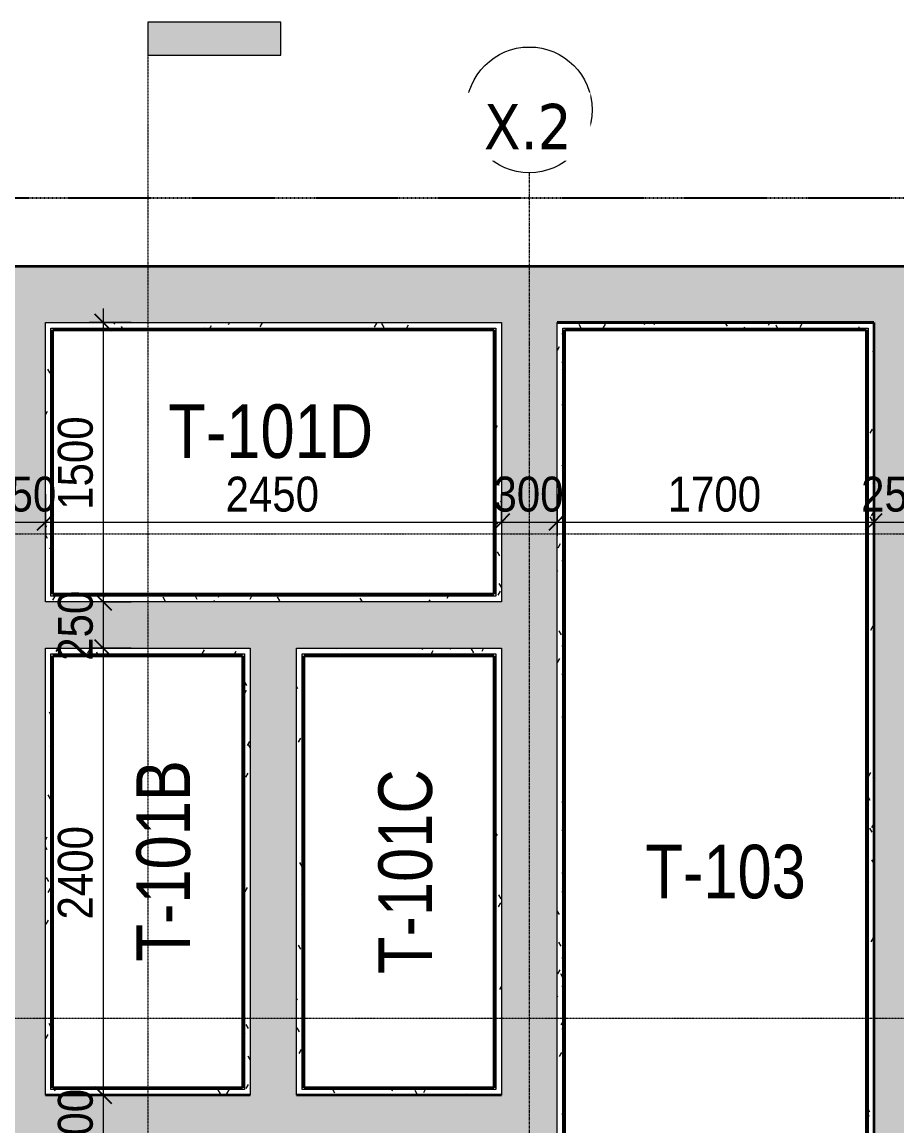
# Model space of a CAD drawing. Header units: millimetres. Extents: x 83532 to 228915, y -7302 to 22802.
# Drawn here: x 88008 to 92708, y 16471 to 22400 of the extents above; entities that cross this region are included whole.
import ezdxf

# ---------------------------------------------------------------- set-up
doc = ezdxf.new("R2010")
doc.units = ezdxf.units.MM
for name, pattern in [('Dash - Tight', [4.5, 3, -1.5]), ('Dash Dot 3_16_', [7.9375, 4.7625, -1.5875, 0, -1.5875]), ('Grid Line', [22.225, 12.7, -3.175, 3.175, -3.175]), ('Hidden', [7.14375, 4.7625, -2.38125])]:
    doc.linetypes.add(name, pattern=pattern)
for name, color, linetype, lineweight in [('0-1', 7, 'Continuous', 5), ('A-ANNO-DIMS', 211, 'Continuous', 9), ('A-ANNO-DIMS-75', 211, 'Continuous', 9), ('A-DETL-GENF-1', 9, 'Continuous', 18), ('A-DETL-GENF-2', 92, 'Dash - Tight', 18), ('A-DETL-GENF-3', 92, 'Hidden', 25), ('A-DETL-MEDM', 33, 'Continuous', 35), ('A-DETL-THIN', 151, 'Continuous', 18), ('A-WALL', 113, 'Continuous', 18), ('A-WALL-PATT-1', 111, 'Continuous', 18), ('G-ANNO-SYMB', 111, 'Continuous', 9), ('G-ANNO-SYMB-1', 111, 'Dash Dot 3_16_', 18), ('G-IMPT-1', 7, 'Continuous', 18), ('I-WALL-1', 2, 'Continuous', 35), ('L-SITE-WALL-1', 31, 'Continuous', 35), ('M-EQPM', 50, 'Continuous', 18), ('S-GRID-1', 1, 'Grid Line', 9), ('S-GRID-IDEN', 1, 'Continuous', 9)]:
    doc.layers.add(name, color=color, linetype=linetype, lineweight=lineweight)
doc.styles.add('Tahoma_B', font='tahomabd.ttf', dxfattribs={"height": 243.75})
doc.styles.add('UTM Avo', font='', dxfattribs={"width": 0.9, "height": 187.5})
doc.styles.add('VNI-Helve-Condense', font='', dxfattribs={"height": 288})
doc.styles.get('UTM Avo').set_extended_font_data('UTM Avo')
doc.styles.get('VNI-Helve-Condense').set_extended_font_data('VNI-Helve-Condense')
doc.dimstyles.new('1_Dim_chi_tiet_2_5', dxfattribs={"dimscale": 304.8, "dimtxt": 187.368928, "dimasz": 0.295276, "dimexe": 0.246063, "dimexo": 0.0625, "dimgap": 0.024606, "dimtad": 1, "dimdec": 0, "dimrnd": 5, "dimzin": 0, "dimdsep": 46, "dimtxsty": 'UTM Avo', "dimblk1": 'OBLIQUE', "dimblk2": 'OBLIQUE', "dimsah": 1, "dimcen": 0.09, "dimdle": 0.246063, "dimazin": 0, "dimtfac": 1, "dimtdec": 4, "dimtix": 1, "dimtmove": 0, "dimatfit": 3, "dimfxl": 0.492126, "dimfxlon": 1, "dimtvp": 1, "dimtolj": 1, "dimtzin": 0, "dimarcsym": 2})
pattern_1 = [(0, (0, 0), (304.8, 76.2), [25.146, -203.454, 25.146, -203.454, -1219.2]), (0, (0, 0), (304.8, 76.2), [-457.2, 25.146, -432.054, 25.146, -203.454, -533.4]), (0, (0, 0), (304.8, 76.2), [-1143, 25.146, -127.254, 25.146, -355.854]), (120, (114.3, 38.1), (-218.391136, 225.864543), [25.146, -203.454, 25.146, -203.454, -1219.2]), (120, (114.3, 38.1), (-218.391136, 225.864543), [-457.2, 25.146, -432.054, 25.146, -203.454, -533.4]), (120, (114.3, 38.1), (-218.391136, 225.864543), [-1143, 25.146, -127.254, 25.146, -355.854]), (240, (152.4, 190.5), (-86.408864, -302.064543), [25.146, -203.454, 25.146, -203.454, -1219.2]), (240, (152.4, 190.5), (-86.408864, -302.064543), [-457.2, 25.146, -432.054, 25.146, -203.454, -533.4]), (240, (152.4, 190.5), (-86.408864, -302.064543), [-1143, 25.146, -127.254, 25.146, -355.854])]
pattern_2 = [(63.435, (1790.26, 104.33), (-0.0014, 1524.001), [532.463, -2875.304]), (63.435, (266.26, 104.33), (-0.0014, 1524.001), [532.463, -2875.304]), (63.435, (2519.8, 398.8), (-0.0014, 1524.001), [532.463, -2875.304]), (63.435, (995.8, 398.8), (-0.0014, 1524.001), [532.463, -2875.304]), (63.435, (2409.4, 294.83), (-0.0014, 1524.001), [532.463, -2875.304]), (63.435, (885.4, 294.83), (-0.0014, 1524.001), [532.463, -2875.304]), (63.435, (2296.8, 890.1), (-0.0014, 1524.001), [258.802, -3148.965]), (63.435, (772.8, 890.1), (-0.0014, 1524.001), [258.802, -3148.965]), (63.435, (2223.2, 797.95), (-0.0014, 1524.001), [532.463, -2875.304]), (63.435, (699.2, 797.95), (-0.0014, 1524.001), [532.463, -2875.304]), (63.435, (2236.2, 864.1), (-0.0014, 1524.001), [532.463, -2875.304]), (63.435, (712.2, 864.1), (-0.0014, 1524.001), [532.463, -2875.304]), (63.435, (1621.35, 573.94), (-0.0014, 1524.001), [532.463, -2875.304]), (63.435, (97.35, 573.94), (-0.0014, 1524.001), [532.463, -2875.304]), (63.435, (1634.34, 651.9), (-0.0014, 1524.001), [532.463, -2875.304]), (63.435, (110.34, 651.9), (-0.0014, 1524.001), [532.463, -2875.304]), (63.435, (1637.84, 708.1), (-0.0014, 1524.001), [532.463, -2875.304]), (63.435, (113.84, 708.1), (-0.0014, 1524.001), [532.463, -2875.304])]

# ---------------------------------------------------------------- blocks, each defined once
blk = doc.blocks.new('NCV_TKTC_KET CAU_rvt-1-TKCS_BỂ XLNT - MẶT BẰNG ĐÁY BỂ')
at = {"layer": 'A-WALL-PATT-1'}
h = blk.add_hatch(color=256, dxfattribs=at)
h.paths.add_polyline_path([(101032.6, 20786.9), (101032.6, 20787.2), (101032.3, 20786.9)])
h.paths.add_polyline_path([(97757.6, 20786.9), (97757.6, 20787.2), (95970.4, 20786.9)])
h.paths.add_polyline_path([(94507.6, 20786.9), (94507.6, 20787.2), (93867.2, 20786.9)])
h.paths.add_polyline_path([(92582.6, 20786.9), (92582.6, 20787.2), (91764.1, 20786.9)])
at = {"layer": 'L-SITE-WALL-1'}
for p, q in [((90882.6, 20786.9), (92582.6, 20786.9)), ((89232.6, 16636.9), (88132.6, 16636.9)), ((90582.6, 16636.9), (89482.6, 16636.9))]:
    blk.add_line(p, q, dxfattribs=at)
blk = doc.blocks.new('TKTC_BE NGAM TANG HAM_260130 - TKTC_XREF_260130_MB BE NGAM TANG HAM_dwg-4017279-TKCS_BỂ XLNT - MẶT BẰNG ĐÁY BỂ')
at = {"layer": 'G-IMPT-1', "char_height": 288, "attachment_point": 2, "line_spacing_factor": 1.081022, "style": 'VNI-Helve-Condense'}
for s, insert, width in [('T-101D', (-113808.2, -144425.1), 1386.494), ('T-103', (-111364.4, -146790.3), 1097.641)]:
    blk.add_mtext(s, dxfattribs=dict(at, insert=insert, width=width))
at = {"layer": 'G-IMPT-1', "char_height": 288, "width": 1357.609, "attachment_point": 2, "rotation": 90, "line_spacing_factor": 1.081022, "style": 'VNI-Helve-Condense'}
for s, insert in [('T-101B', (-114529.8, -146877)), ('T-101C', (-113229.8, -146935))]:
    blk.add_mtext(s, dxfattribs=dict(at, insert=insert))
blk = doc.blocks.new('TKTC_BE NGAM TANG HAM_260130 - TKTC_BE NGAM TANG HAM_260130-2131746-TKCS_BỂ XLNT - MẶT BẰNG ĐÁY BỂ')
blk.add_blockref('TKTC_BE NGAM TANG HAM_260130 - TKTC_XREF_260130_MB BE NGAM TANG HAM_dwg-4017279-TKCS_BỂ XLNT - MẶT BẰNG ĐÁY BỂ', (169499.1, 147535))
blk = doc.blocks.new('BORDER VIEW - BORDER VIEW-3417079-TKCS_BỂ XLNT - MẶT BẰNG ĐÁY BỂ')
at = {"layer": 'A-DETL-GENF-3'}
blk.add_line((150, 6819), (15844.7, 6819), dxfattribs=at)
blk = doc.blocks.new('Section - 3_32_ x 3_8_-4701953-TKCS_BỂ XLNT - MẶT BẰNG ĐÁY BỂ')
at = {"layer": 'G-ANNO-SYMB'}
blk.add_hatch(color=256, dxfattribs=at).paths.add_polyline_path([(0, 9.525), (0, 0), (-2.38125, 0), (-2.38125, 9.525)])
for p, q in [((0, 9.525), (-2.38125, 9.525)), ((-2.38125, 9.525), (-2.38125, 0)), ((0, 0), (0, 9.525)), ((-2.38125, 0), (0, 0))]:
    blk.add_line(p, q, dxfattribs=at)
blk = doc.blocks.new('Grid - M_Grid Head - Circle-353313-TKCS_BỂ XLNT - MẶT BẰNG ĐÁY BỂ')
at = {"layer": 'S-GRID-IDEN'}
blk.add_circle((0, 0), 4.5, dxfattribs=at)
blk = doc.blocks.new('DIMBLOCK12-TKCS_BỂ XLNT - MẶT BẰNG ĐÁY BỂ')
at = {"layer": 'A-ANNO-DIMS-75'}
for p, q in [((87882.6, 19865), (87882.6, 19640)), ((87882.6, 19715), (87882.6, 19865)), ((88132.6, 19865), (88132.6, 19640)), ((88132.6, 19715), (88132.6, 19865)), ((87882.6, 19715), (88132.6, 19715))]:
    blk.add_line(p, q, dxfattribs=at)
at = {"layer": 'A-ANNO-DIMS-75', "lineweight": 25}
for p, q in [((87882.6, 19715), (87927.6, 19760)), ((88132.6, 19715), (88177.6, 19760)), ((87882.6, 19715), (87837.6, 19670)), ((88132.6, 19715), (88087.6, 19670))]:
    blk.add_line(p, q, dxfattribs=at)
at = {"layer": 'A-ANNO-DIMS-75', "color": 0, "insert": (87815, 19958.6), "char_height": 187.5, "width": 462.177, "attachment_point": 1, "line_spacing_factor": 1.110334, "style": 'UTM Avo'}
blk.add_mtext('250', dxfattribs=at)
blk = doc.blocks.new('_Oblique')
at = {"color": 0, "linetype": 'ByBlock', "lineweight": -2}
blk.add_line((-0.5, -0.5), (0.5, 0.5), dxfattribs=at)
blk = doc.blocks.new('DIMBLOCK13-TKCS_BỂ XLNT - MẶT BẰNG ĐÁY BỂ')
at = {"layer": 'A-ANNO-DIMS-75'}
for p, q in [((88132.6, 19865), (88132.6, 19640)), ((88132.6, 19715), (88132.6, 19865)), ((90582.6, 19865), (90582.6, 19640)), ((90582.6, 19715), (90582.6, 19865)), ((88132.6, 19715), (90582.6, 19715))]:
    blk.add_line(p, q, dxfattribs=at)
at = {"layer": 'A-ANNO-DIMS-75', "lineweight": 25}
for p, q in [((88132.6, 19715), (88177.6, 19760)), ((90582.6, 19715), (90627.6, 19760)), ((88132.6, 19715), (88087.6, 19670)), ((90582.6, 19715), (90537.6, 19670))]:
    blk.add_line(p, q, dxfattribs=at)
at = {"layer": 'A-ANNO-DIMS-75', "color": 0, "insert": (89100.8, 19958.6), "char_height": 187.5, "width": 616.236, "attachment_point": 1, "line_spacing_factor": 1.110334, "style": 'UTM Avo'}
blk.add_mtext('2450', dxfattribs=at)
blk = doc.blocks.new('DIMBLOCK14-TKCS_BỂ XLNT - MẶT BẰNG ĐÁY BỂ')
at = {"layer": 'A-ANNO-DIMS-75'}
for p, q in [((90582.6, 19865), (90582.6, 19640)), ((90582.6, 19715), (90582.6, 19865)), ((90882.6, 19865), (90882.6, 19640)), ((90882.6, 19715), (90882.6, 19865)), ((90582.6, 19715), (90882.6, 19715))]:
    blk.add_line(p, q, dxfattribs=at)
at = {"layer": 'A-ANNO-DIMS-75', "lineweight": 25}
for p, q in [((90582.6, 19715), (90627.6, 19760)), ((90882.6, 19715), (90927.6, 19760)), ((90582.6, 19715), (90537.6, 19670)), ((90882.6, 19715), (90837.6, 19670))]:
    blk.add_line(p, q, dxfattribs=at)
at = {"layer": 'A-ANNO-DIMS-75', "color": 0, "insert": (90540, 19958.6), "char_height": 187.5, "width": 462.177, "attachment_point": 1, "line_spacing_factor": 1.110334, "style": 'UTM Avo'}
blk.add_mtext('300', dxfattribs=at)
blk = doc.blocks.new('DIMBLOCK15-TKCS_BỂ XLNT - MẶT BẰNG ĐÁY BỂ')
at = {"layer": 'A-ANNO-DIMS-75'}
for p, q in [((90882.6, 19865), (90882.6, 19640)), ((90882.6, 19715), (90882.6, 19865)), ((92582.6, 19865), (92582.6, 19640)), ((92582.6, 19715), (92582.6, 19865)), ((90882.6, 19715), (92582.6, 19715))]:
    blk.add_line(p, q, dxfattribs=at)
at = {"layer": 'A-ANNO-DIMS-75', "lineweight": 25}
for p, q in [((90882.6, 19715), (90927.6, 19760)), ((92582.6, 19715), (92627.6, 19760)), ((90882.6, 19715), (90837.6, 19670)), ((92582.6, 19715), (92537.6, 19670))]:
    blk.add_line(p, q, dxfattribs=at)
at = {"layer": 'A-ANNO-DIMS-75', "color": 0, "insert": (91475.8, 19958.6), "char_height": 187.5, "width": 616.236, "attachment_point": 1, "line_spacing_factor": 1.110334, "style": 'UTM Avo'}
blk.add_mtext('1700', dxfattribs=at)
blk = doc.blocks.new('DIMBLOCK16-TKCS_BỂ XLNT - MẶT BẰNG ĐÁY BỂ')
at = {"layer": 'A-ANNO-DIMS-75'}
for p, q in [((92582.6, 19865), (92582.6, 19640)), ((92582.6, 19715), (92582.6, 19865)), ((92832.6, 19865), (92832.6, 19640)), ((92832.6, 19715), (92832.6, 19865)), ((92582.6, 19715), (92832.6, 19715))]:
    blk.add_line(p, q, dxfattribs=at)
at = {"layer": 'A-ANNO-DIMS-75', "lineweight": 25}
for p, q in [((92582.6, 19715), (92627.6, 19760)), ((92832.6, 19715), (92877.6, 19760)), ((92582.6, 19715), (92537.6, 19670)), ((92832.6, 19715), (92787.6, 19670))]:
    blk.add_line(p, q, dxfattribs=at)
at = {"layer": 'A-ANNO-DIMS-75', "color": 0, "insert": (92515, 19958.6), "char_height": 187.5, "width": 462.177, "attachment_point": 1, "line_spacing_factor": 1.110334, "style": 'UTM Avo'}
blk.add_mtext('250', dxfattribs=at)
blk = doc.blocks.new('DIMBLOCK40-TKCS_BỂ XLNT - MẶT BẰNG ĐÁY BỂ')
at = {"layer": 'A-ANNO-DIMS-75', "lineweight": 25}
for p, q in [((88443.3, 20787.2), (88398.3, 20832.2)), ((88443.3, 20787.2), (88488.3, 20742.2)), ((88443.3, 19286.9), (88398.3, 19331.9)), ((88443.3, 19286.9), (88488.3, 19241.9))]:
    blk.add_line(p, q, dxfattribs=at)
at = {"layer": 'A-ANNO-DIMS-75'}
for p, q in [((88443.3, 20862.2), (88443.3, 19286.9)), ((88593.3, 20787.2), (88368.3, 20787.2)), ((88443.3, 20787.2), (88593.3, 20787.2)), ((88593.3, 19286.9), (88368.3, 19286.9)), ((88443.3, 19286.9), (88593.3, 19286.9))]:
    blk.add_line(p, q, dxfattribs=at)
at = {"layer": 'A-ANNO-DIMS-75', "color": 0, "insert": (88199.7, 19780.3), "char_height": 187.5, "width": 616.236, "attachment_point": 1, "rotation": 90, "line_spacing_factor": 1.110334, "style": 'UTM Avo'}
blk.add_mtext('1500', dxfattribs=at)
blk = doc.blocks.new('DIMBLOCK41-TKCS_BỂ XLNT - MẶT BẰNG ĐÁY BỂ')
at = {"layer": 'A-ANNO-DIMS-75', "lineweight": 25}
for p, q in [((88443.3, 19286.9), (88398.3, 19331.9)), ((88443.3, 19286.9), (88488.3, 19241.9)), ((88443.3, 19036.9), (88398.3, 19081.9)), ((88443.3, 19036.9), (88488.3, 18991.9))]:
    blk.add_line(p, q, dxfattribs=at)
at = {"layer": 'A-ANNO-DIMS-75'}
for p, q in [((88593.3, 19286.9), (88368.3, 19286.9)), ((88443.3, 19286.9), (88443.3, 19036.9)), ((88443.3, 19286.9), (88593.3, 19286.9)), ((88593.3, 19036.9), (88368.3, 19036.9)), ((88443.3, 19036.9), (88593.3, 19036.9))]:
    blk.add_line(p, q, dxfattribs=at)
at = {"layer": 'A-ANNO-DIMS-75', "color": 0, "insert": (88199.7, 18969.4), "char_height": 187.5, "width": 462.177, "attachment_point": 1, "rotation": 90, "line_spacing_factor": 1.110334, "style": 'UTM Avo'}
blk.add_mtext('250', dxfattribs=at)
blk = doc.blocks.new('DIMBLOCK42-TKCS_BỂ XLNT - MẶT BẰNG ĐÁY BỂ')
at = {"layer": 'A-ANNO-DIMS-75'}
for p, q in [((88593.3, 19036.9), (88368.3, 19036.9)), ((88443.3, 19036.9), (88443.3, 16636.3)), ((88443.3, 19036.9), (88593.3, 19036.9)), ((88593.3, 16636.3), (88368.3, 16636.3)), ((88443.3, 16636.3), (88593.3, 16636.3))]:
    blk.add_line(p, q, dxfattribs=at)
at = {"layer": 'A-ANNO-DIMS-75', "lineweight": 25}
for p, q in [((88443.3, 19036.9), (88398.3, 19081.9)), ((88443.3, 19036.9), (88488.3, 18991.9)), ((88443.3, 16636.3), (88398.3, 16681.3)), ((88443.3, 16636.3), (88488.3, 16591.3))]:
    blk.add_line(p, q, dxfattribs=at)
at = {"layer": 'A-ANNO-DIMS-75', "color": 0, "insert": (88199.7, 17579.9), "char_height": 187.5, "width": 616.236, "attachment_point": 1, "rotation": 90, "line_spacing_factor": 1.110334, "style": 'UTM Avo'}
blk.add_mtext('2400', dxfattribs=at)
blk = doc.blocks.new('DIMBLOCK43-TKCS_BỂ XLNT - MẶT BẰNG ĐÁY BỂ')
at = {"layer": 'A-ANNO-DIMS-75', "lineweight": 25}
for p, q in [((88443.3, 16636.3), (88398.3, 16681.3)), ((88443.3, 16636.3), (88488.3, 16591.3)), ((88443.3, 16336.3), (88398.3, 16381.3)), ((88443.3, 16336.3), (88488.3, 16291.3))]:
    blk.add_line(p, q, dxfattribs=at)
at = {"layer": 'A-ANNO-DIMS-75'}
for p, q in [((88593.3, 16636.3), (88368.3, 16636.3)), ((88443.3, 16636.3), (88443.3, 16336.3)), ((88443.3, 16636.3), (88593.3, 16636.3)), ((88593.3, 16336.3), (88368.3, 16336.3)), ((88443.3, 16336.3), (88593.3, 16336.3))]:
    blk.add_line(p, q, dxfattribs=at)
at = {"layer": 'A-ANNO-DIMS-75', "color": 0, "insert": (88199.7, 16293.7), "char_height": 187.5, "width": 462.177, "attachment_point": 1, "rotation": 90, "line_spacing_factor": 1.110334, "style": 'UTM Avo'}
blk.add_mtext('300', dxfattribs=at)

msp = doc.modelspace()

# ---------------------------------------------------------------- hatches: boundary and pattern name
at = {"layer": 'A-DETL-GENF-1'}
h = msp.add_hatch(dxfattribs=at)
h.set_pattern_fill('FP_3', color=256, style=0, pattern_type=2)
h.set_pattern_definition([(50, (0, 0), (546.5526, -47.8174), [57.15, -628.65]), (355, (0, 0), (-105.7283, 573.17), [45.72, -502.92]), (100.451, (45.55, -4), (440.8275, 525.35), [48.57, -534.27]), (46.184, (0, 152.4), (813.2367, -126.1284), [85.725, -942.975]), (96.636, (67.8, 141.9), (712.2074, 742.2826), [72.855, -801.405]), (351.184, (0, 152.4), (712.215, 742.276), [68.58, -754.38]), (21, (76.2, 114.3), (454.8433, -306.796), [57.15, -628.65]), (326, (76.2, 114.3), (185.4063, 552.5638), [45.72, -502.92]), (71.451, (114.1, 88.73), (640.2512, 245.764), [48.57, -534.27]), (37.5, (0, 0), (9.26637, 253.66504), [5.029, -491.795, 5.029, -505.511, -504.825]), (37.5, (0, 0), (9.26637, 253.66504), [-1007.364, 5.029, -499.796]), (7.5, (0, 0), (200.45944, 300.5414), [5.029, -286.055, 5.029, -480.365, -192.405]), (7.5, (0, 0), (200.45944, 300.5414), [-776.478, 5.029, -187.376]), (327.5, (-169.93, 0), (406.77284, -17.18643), [5.029, -185.471, 5.029, -589.331, -788.67]), (327.5, (-169.93, 0), (406.77284, -17.18643), [-784.86, 5.029, -783.641]), (317.5, (-246.13, 0), (444.3881, 76.2803), [5.029, -242.621, 5.029, -389.687, -560.07]), (317.5, (-246.13, 0), (444.3881, 76.2803), [-642.366, 5.029, -555.041]), (45, (0, 0), (-188.5854, 188.5854), []), (45, (0, 285.75), (-188.5854, 188.5854), [])])
h.paths.add_polyline_path([(89660.9, 14936.9), (101332.6, 14936.9), (101332.6, 21087.2), (86182.6, 21087.2), (86182.6, 14936.9), (87557.8, 14936.9)])
h.paths.add_polyline_path([(89660.9, 15236.9), (86482.6, 15236.9), (86482.6, 16336.3), (90582.6, 16336.3), (90582.6, 15236.9)])
h.paths.add_polyline_path([(94767.6, 15236.9), (94767.6, 20787.2), (97782.6, 20787.2), (97782.6, 15236.9), (95970.4, 15236.9)])
h.paths.add_polyline_path([(90882.6, 15236.9), (90882.6, 20787.2), (92582.6, 20787.2), (92582.6, 15236.9), (91764.1, 15236.9)])
h.paths.add_polyline_path([(92832.6, 15236.9), (92832.6, 20787.2), (94517.6, 20787.2), (94517.6, 15236.9), (93867.2, 15236.9)])
h.paths.add_polyline_path([(98032.6, 15236.9), (98032.6, 17536.9), (99582.6, 17536.9), (99582.6, 15236.9), (98073.5, 15236.9)])
h.paths.add_polyline_path([(99832.6, 15236.9), (99832.6, 17536.9), (101032.6, 17536.9), (101032.6, 15236.9), (100176.6, 15236.9)])
h.paths.add_polyline_path([(89232.6, 16636.3), (88132.6, 16636.3), (88132.6, 19036.9), (89232.6, 19036.9), (89232.6, 17845)])
h.paths.add_polyline_path([(87882.6, 16636.3), (86482.6, 16636.3), (86482.6, 20786.9), (87882.6, 20786.9), (87882.6, 17845)])
h.paths.add_polyline_path([(90582.6, 16636.3), (89482.6, 16636.3), (89482.6, 19036.9), (90582.6, 19036.9), (90582.6, 17845)])
h.paths.add_polyline_path([(98073.5, 17786.9), (98032.6, 17786.9), (98032.6, 20787.2), (101032.6, 20787.2), (101032.6, 17786.9), (100176.6, 17786.9)])
h.paths.add_polyline_path([(90582.6, 19286.9), (88132.6, 19286.9), (88132.6, 20786.9), (90582.6, 20786.9), (90582.6, 19720.1)])
at = {"layer": 'A-WALL-PATT-1'}
h = msp.add_hatch(dxfattribs=at)
h.set_pattern_fill('FP_1', color=256, style=0, pattern_type=2)
h.set_pattern_definition(pattern_1)
h.paths.add_polyline_path([(90552.6, 20756.9), (90552.6, 20786.9), (88132.6, 20786.9), (88132.6, 20756.9), (90542.6, 20756.9)])
h = msp.add_hatch(dxfattribs=at)
h.set_pattern_fill('FP_1', color=256, style=0, pattern_type=2)
h.set_pattern_definition(pattern_1)
h.paths.add_polyline_path([(88162.6, 19286.9), (88162.6, 20756.9), (88132.6, 20756.9), (88132.6, 19286.9)])
h = msp.add_hatch(dxfattribs=at)
h.set_pattern_fill('FP_2', color=256, style=0, pattern_type=2)
h.set_pattern_definition(pattern_2)
h.paths.add_polyline_path([(90542.6, 20746.9), (90542.6, 20756.9), (88162.6, 20756.9), (88162.6, 20746.9), (89660.9, 20746.9)])
h = msp.add_hatch(dxfattribs=at)
h.set_pattern_fill('FP_1', color=256, style=0, pattern_type=2)
h.set_pattern_definition(pattern_1)
h.paths.add_polyline_path([(90582.6, 19316.9), (90582.6, 20786.9), (90552.6, 20786.9), (90552.6, 19316.9), (90560.5, 19316.9)])
h = msp.add_hatch(dxfattribs=at)
h.set_pattern_fill('FP_1', color=256, style=0, pattern_type=2)
h.set_pattern_definition(pattern_1)
h.paths.add_polyline_path([(90912.6, 15236.9), (90912.6, 20786.9), (90882.6, 20786.9), (90882.6, 15236.9)])
h = msp.add_hatch(dxfattribs=at)
h.set_pattern_fill('FP_1', color=256, style=0, pattern_type=2)
h.set_pattern_definition(pattern_1)
h.paths.add_polyline_path([(92552.6, 20756.9), (92582.6, 20756.9), (92582.6, 20786.9), (90912.6, 20786.9), (90912.6, 20756.9), (91764.1, 20756.9)])
h = msp.add_hatch(dxfattribs=at)
h.set_pattern_fill('FP_2', color=256, style=0, pattern_type=2)
h.set_pattern_definition(pattern_2)
h.paths.add_polyline_path([(90912.6, 15266.9), (90922.6, 15266.9), (90922.6, 20756.9), (90912.6, 20756.9), (90912.6, 15970)])
h = msp.add_hatch(dxfattribs=at)
h.set_pattern_fill('FP_2', color=256, style=0, pattern_type=2)
h.set_pattern_definition(pattern_2)
h.paths.add_polyline_path([(92542.6, 20746.9), (92552.6, 20746.9), (92552.6, 20756.9), (90922.6, 20756.9), (90922.6, 20746.9), (91764.1, 20746.9)])
h = msp.add_hatch(dxfattribs=at)
h.set_pattern_fill('FP_1', color=256, style=0, pattern_type=2)
h.set_pattern_definition(pattern_1)
h.paths.add_polyline_path([(92582.6, 15266.9), (92582.6, 20756.9), (92552.6, 20756.9), (92552.6, 15266.9)])
h = msp.add_hatch(dxfattribs=at)
h.set_pattern_fill('FP_2', color=256, style=0, pattern_type=2)
h.set_pattern_definition(pattern_2)
h.paths.add_polyline_path([(92552.6, 15276.9), (92552.6, 20746.9), (92542.6, 20746.9), (92542.6, 15276.9)])
h = msp.add_hatch(dxfattribs=at)
h.set_pattern_fill('FP_1', color=256, style=0, pattern_type=2)
h.set_pattern_definition(pattern_1)
h.paths.add_polyline_path([(90582.6, 19286.9), (90582.6, 19316.9), (88162.6, 19316.9), (88162.6, 19286.9), (90562.8, 19286.9)])
h = msp.add_hatch(dxfattribs=at)
h.set_pattern_fill('FP_2', color=256, style=0, pattern_type=2)
h.set_pattern_definition(pattern_2)
h.paths.add_polyline_path([(90552.6, 19316.9), (90552.6, 19326.9), (88172.6, 19326.9), (88172.6, 19316.9), (89660.9, 19316.9)])
h = msp.add_hatch(dxfattribs=at)
h.set_pattern_fill('FP_1', color=256, style=0, pattern_type=2)
h.set_pattern_definition(pattern_1)
h.paths.add_polyline_path([(88162.6, 16636.3), (88162.6, 19036.9), (88132.6, 19036.9), (88132.6, 16636.3)])
h = msp.add_hatch(dxfattribs=at)
h.set_pattern_fill('FP_1', color=256, style=0, pattern_type=2)
h.set_pattern_definition(pattern_1)
h.paths.add_polyline_path([(88609.4, 19006.9), (89202.6, 19006.9), (89202.6, 19036.9), (88162.6, 19036.9), (88162.6, 19006.9), (88172.6, 19006.9)])
h = msp.add_hatch(dxfattribs=at)
h.set_pattern_fill('FP_1', color=256, style=0, pattern_type=2)
h.set_pattern_definition(pattern_1)
h.paths.add_polyline_path([(89202.6, 16666.3), (89232.6, 16666.3), (89232.6, 19036.9), (89202.6, 19036.9), (89202.6, 16676.3)])
h = msp.add_hatch(dxfattribs=at)
h.set_pattern_fill('FP_1', color=256, style=0, pattern_type=2)
h.set_pattern_definition(pattern_1)
h.paths.add_polyline_path([(89512.6, 16636.3), (89512.6, 19036.9), (89482.6, 19036.9), (89482.6, 16636.3)])
h = msp.add_hatch(dxfattribs=at)
h.set_pattern_fill('FP_1', color=256, style=0, pattern_type=2)
h.set_pattern_definition(pattern_1)
h.paths.add_polyline_path([(89512.6, 19006.9), (90552.6, 19006.9), (90552.6, 19036.9), (89512.6, 19036.9), (89512.6, 19031.4)])
h = msp.add_hatch(dxfattribs=at)
h.set_pattern_fill('FP_1', color=256, style=0, pattern_type=2)
h.set_pattern_definition(pattern_1)
h.paths.add_polyline_path([(90582.6, 16666.3), (90582.6, 19036.9), (90552.6, 19036.9), (90552.6, 16666.3)])
h = msp.add_hatch(dxfattribs=at)
h.set_pattern_fill('FP_2', color=256, style=0, pattern_type=2)
h.set_pattern_definition(pattern_2)
h.paths.add_polyline_path([(89192.6, 18996.9), (89192.6, 19006.9), (88172.6, 19006.9), (88172.6, 18996.9), (88609.4, 18996.9)])
h = msp.add_hatch(dxfattribs=at)
h.set_pattern_fill('FP_2', color=256, style=0, pattern_type=2)
h.set_pattern_definition(pattern_2)
h.paths.add_polyline_path([(89192.6, 16676.3), (89202.6, 16676.3), (89202.6, 19006.9), (89192.6, 19006.9), (89192.6, 17845)])
h = msp.add_hatch(dxfattribs=at)
h.set_pattern_fill('FP_2', color=256, style=0, pattern_type=2)
h.set_pattern_definition(pattern_2)
h.paths.add_polyline_path([(89512.6, 16666.3), (89522.6, 16666.3), (89522.6, 19006.9), (89512.6, 19006.9), (89512.6, 17845)])
h = msp.add_hatch(dxfattribs=at)
h.set_pattern_fill('FP_2', color=256, style=0, pattern_type=2)
h.set_pattern_definition(pattern_2)
h.paths.add_polyline_path([(89522.6, 18996.9), (90542.6, 18996.9), (90542.6, 19006.9), (89522.6, 19006.9)])
h = msp.add_hatch(dxfattribs=at)
h.set_pattern_fill('FP_1', color=256, style=0, pattern_type=2)
h.set_pattern_definition(pattern_1)
h.paths.add_polyline_path([(89232.6, 16636.3), (89232.6, 16666.3), (88162.6, 16666.3), (88162.6, 16636.3), (88609.4, 16636.3)])
h = msp.add_hatch(dxfattribs=at)
h.set_pattern_fill('FP_1', color=256, style=0, pattern_type=2)
h.set_pattern_definition(pattern_1)
h.paths.add_polyline_path([(90582.6, 16636.3), (90582.6, 16666.3), (89512.6, 16666.3), (89512.6, 16636.3), (90500.7, 16636.3)])

# ---------------------------------------------------------------- linework, layer by layer
at = {"layer": 'A-DETL-MEDM'}
for p, q in [((101332.6, 21087.2), (86182.6, 21087.2)), ((90882.6, 20787.2), (92582.6, 20787.2)), ((92582.6, 20787.2), (92582.6, 15236.9))]:
    msp.add_line(p, q, dxfattribs=at)
at = {"layer": 'A-DETL-THIN'}
for p, q in [((88132.6, 19286.9), (88132.6, 20786.9)), ((88132.6, 20786.9), (90582.6, 20786.9)), ((90582.6, 20786.9), (90582.6, 19286.9)), ((90882.6, 15236.9), (90882.6, 20787.2)), ((90582.6, 19286.9), (88132.6, 19286.9)), ((88132.6, 16636.3), (88132.6, 19036.9)), ((88132.6, 19036.9), (89232.6, 19036.9)), ((89232.6, 19036.9), (89232.6, 16636.3)), ((89482.6, 16636.3), (89482.6, 19036.9)), ((89482.6, 19036.9), (90582.6, 19036.9)), ((90582.6, 19036.9), (90582.6, 16636.3)), ((89232.6, 16636.3), (88132.6, 16636.3)), ((90582.6, 16636.3), (89482.6, 16636.3))]:
    msp.add_line(p, q, dxfattribs=at)
at = {"layer": 'A-WALL'}
for p, q in [((88162.6, 19316.9), (88162.6, 20756.9)), ((88162.6, 20756.9), (90552.6, 20756.9)), ((90552.6, 20756.9), (90552.6, 19316.9)), ((90912.6, 15266.9), (90912.6, 20756.9)), ((90912.6, 20756.9), (92552.6, 20756.9)), ((92552.6, 20756.9), (92552.6, 15266.9)), ((90552.6, 19316.9), (88162.6, 19316.9)), ((88162.6, 16666.3), (88162.6, 19006.9)), ((88162.6, 19006.9), (89202.6, 19006.9)), ((89202.6, 19006.9), (89202.6, 16666.3)), ((89512.6, 16666.3), (89512.6, 19006.9)), ((89512.6, 19006.9), (90552.6, 19006.9)), ((90552.6, 19006.9), (90552.6, 16666.3)), ((89202.6, 16666.3), (88162.6, 16666.3)), ((90552.6, 16666.3), (89512.6, 16666.3))]:
    msp.add_line(p, q, dxfattribs=at)
at = {"layer": 'G-ANNO-SYMB-1'}
for p, q in [((88682.6, 22221.6), (88682.6, 13137.7)), ((84350.7, 19650.7), (103760.2, 19650.7)), ((84426.2, 17050.7), (103655.5, 17050.7))]:
    msp.add_line(p, q, dxfattribs=at)
at = {"layer": 'I-WALL-1'}
for p, q in [((92582.6, 20786.9), (90882.6, 20786.9)), ((88172.6, 19326.9), (88172.6, 20746.9)), ((88172.6, 20746.9), (90542.6, 20746.9)), ((90542.6, 20746.9), (90542.6, 19326.9)), ((90922.6, 15276.9), (90922.6, 20746.9)), ((90922.6, 20746.9), (92542.6, 20746.9)), ((92542.6, 20746.9), (92542.6, 15276.9)), ((90542.6, 19326.9), (88172.6, 19326.9)), ((88172.6, 16676.3), (88172.6, 18996.9)), ((88172.6, 18996.9), (89192.6, 18996.9)), ((89192.6, 18996.9), (89192.6, 16676.3)), ((89522.6, 16676.3), (89522.6, 18996.9)), ((89522.6, 18996.9), (90542.6, 18996.9)), ((90542.6, 18996.9), (90542.6, 16676.3)), ((89192.6, 16676.3), (88172.6, 16676.3)), ((90542.6, 16676.3), (89522.6, 16676.3))]:
    msp.add_line(p, q, dxfattribs=at)
at = {"layer": 'S-GRID-1'}
for p, q in [((90732.6, 21591.3), (90732.6, 19716.3)), ((101464.9, 21086.9), (86088.1, 21086.9)), ((90732.6, 19716.3), (90732.6, 15188.3))]:
    msp.add_line(p, q, dxfattribs=at)

# ---------------------------------------------------------------- block references
at = {"layer": '0-1'}
msp.add_blockref('NCV_TKTC_KET CAU_rvt-1-TKCS_BỂ XLNT - MẶT BẰNG ĐÁY BỂ', (0, 0), dxfattribs=at)
at = {"layer": 'A-DETL-GENF-2'}
msp.add_blockref('BORDER VIEW - BORDER VIEW-3417079-TKCS_BỂ XLNT - MẶT BẰNG ĐÁY BỂ', (85782.6, 14636.9), dxfattribs=at)
at = {"layer": 'G-ANNO-SYMB', "xscale": 74.99999999999996, "yscale": 74.99999999999996, "zscale": 74.99999999999996, "rotation": 269.9999999999996}
msp.add_blockref('Section - 3_32_ x 3_8_-4701953-TKCS_BỂ XLNT - MẶT BẰNG ĐÁY BỂ', (88682.6, 22221.6), dxfattribs=at)
at = {"layer": 'M-EQPM'}
msp.add_blockref('TKTC_BE NGAM TANG HAM_260130 - TKTC_BE NGAM TANG HAM_260130-2131746-TKCS_BỂ XLNT - MẶT BẰNG ĐÁY BỂ', (33652.6, 17236.9), dxfattribs=at)
at = {"layer": 'S-GRID-IDEN', "xscale": 74.99999999999996, "yscale": 74.99999999999996, "zscale": 74.99999999999996, "rotation": 180}
msp.add_blockref('Grid - M_Grid Head - Circle-353313-TKCS_BỂ XLNT - MẶT BẰNG ĐÁY BỂ', (90732.6, 21928.8), dxfattribs=at)

# ---------------------------------------------------------------- dimensions: what is measured, and where the dimension line sits
at = {"layer": 'A-ANNO-DIMS'}
for base, p1, p2, override, picture, middle in [((88443.3, 19286.9), (88593.3, 20787.2), (88593.3, 19286.9), {"dimpost": '<>', "dimfxl": 1500.291992}, 'DIMBLOCK40-TKCS_BỂ XLNT - MẶT BẰNG ĐÁY BỂ', (88338.8, 20037.1)), ((88443.3, 19036.9), (88593.3, 19286.9), (88593.3, 19036.9), {"dimpost": '<>', "dimfxl": 250}, 'DIMBLOCK41-TKCS_BỂ XLNT - MẶT BẰNG ĐÁY BỂ', (88338.8, 19161.9)), ((88443.3, 16636.3), (88593.3, 19036.9), (88593.3, 16636.3), {"dimpost": '<>', "dimfxl": 2400.625653}, 'DIMBLOCK42-TKCS_BỂ XLNT - MẶT BẰNG ĐÁY BỂ', (88338.8, 17836.6)), ((88443.3, 16336.3), (88593.3, 16636.3), (88593.3, 16336.3), {"dimpost": '<>', "dimfxl": 300}, 'DIMBLOCK43-TKCS_BỂ XLNT - MẶT BẰNG ĐÁY BỂ', (88338.8, 16486.3))]:
    dim = msp.add_linear_dim(base=base, p1=p1, p2=p2, angle=90, dimstyle='1_Dim_chi_tiet_2_5', override=override, dxfattribs=at)
    dim.commit()
    dim.dimension.update_dxf_attribs({"geometry": picture, "text_midpoint": middle})
for base, p1, p2, override, picture, middle in [((88132.6, 19715), (87882.6, 19865), (88132.6, 19865), {"dimpost": '<>', "dimfxl": 250}, 'DIMBLOCK12-TKCS_BỂ XLNT - MẶT BẰNG ĐÁY BỂ', (88007.6, 19819.5)), ((90582.6, 19715), (88132.6, 19865), (90582.6, 19865), {"dimpost": '<>', "dimfxl": 2450}, 'DIMBLOCK13-TKCS_BỂ XLNT - MẶT BẰNG ĐÁY BỂ', (89357.6, 19819.5)), ((90882.6, 19715), (90582.6, 19865), (90882.6, 19865), {"dimpost": '<>', "dimfxl": 300}, 'DIMBLOCK14-TKCS_BỂ XLNT - MẶT BẰNG ĐÁY BỂ', (90732.6, 19819.5)), ((92582.6, 19715), (90882.6, 19865), (92582.6, 19865), {"dimpost": '<>', "dimfxl": 1700}, 'DIMBLOCK15-TKCS_BỂ XLNT - MẶT BẰNG ĐÁY BỂ', (91732.6, 19819.5)), ((92832.6, 19715), (92582.6, 19865), (92832.6, 19865), {"dimpost": '<>', "dimfxl": 250}, 'DIMBLOCK16-TKCS_BỂ XLNT - MẶT BẰNG ĐÁY BỂ', (92707.6, 19819.5))]:
    dim = msp.add_linear_dim(base=base, p1=p1, p2=p2, dimstyle='1_Dim_chi_tiet_2_5', override=override, dxfattribs=at)
    dim.commit()
    dim.dimension.update_dxf_attribs({"geometry": picture, "text_midpoint": middle})

# ---------------------------------------------------------------- next in the draw order: texts
at = {"layer": 'S-GRID-IDEN', "insert": (90724.5, 21839), "char_height": 243.75, "width": 550.5, "attachment_point": 5, "line_spacing_factor": 0.996129, "style": 'Tahoma_B', "bg_fill": 3, "box_fill_scale": 1.25, "bg_fill_color": 256, "bg_fill_true_color": 13158600, "bg_fill_transparency": 0}
msp.add_mtext('\\pt952.49944,1904.99888,2857.50075,3810.00019,4762.49962,5714.99906,6667.50094,7620.00037,8572.49981,9524.99925,10477.50113,11430.00056,12382.5,13334.99944,14287.49888,15240.00075,16192.50019,17144.99963,18097.49906,19050.00094,20002.50038,20954.99981,21907.49925,22860.00113,23812.50056,24765,25717.49944,26669.99887,27622.50075,28575.00019,29527.49963,30479.99906;X.2', dxfattribs=at)

doc.saveas('drawing.dxf')
